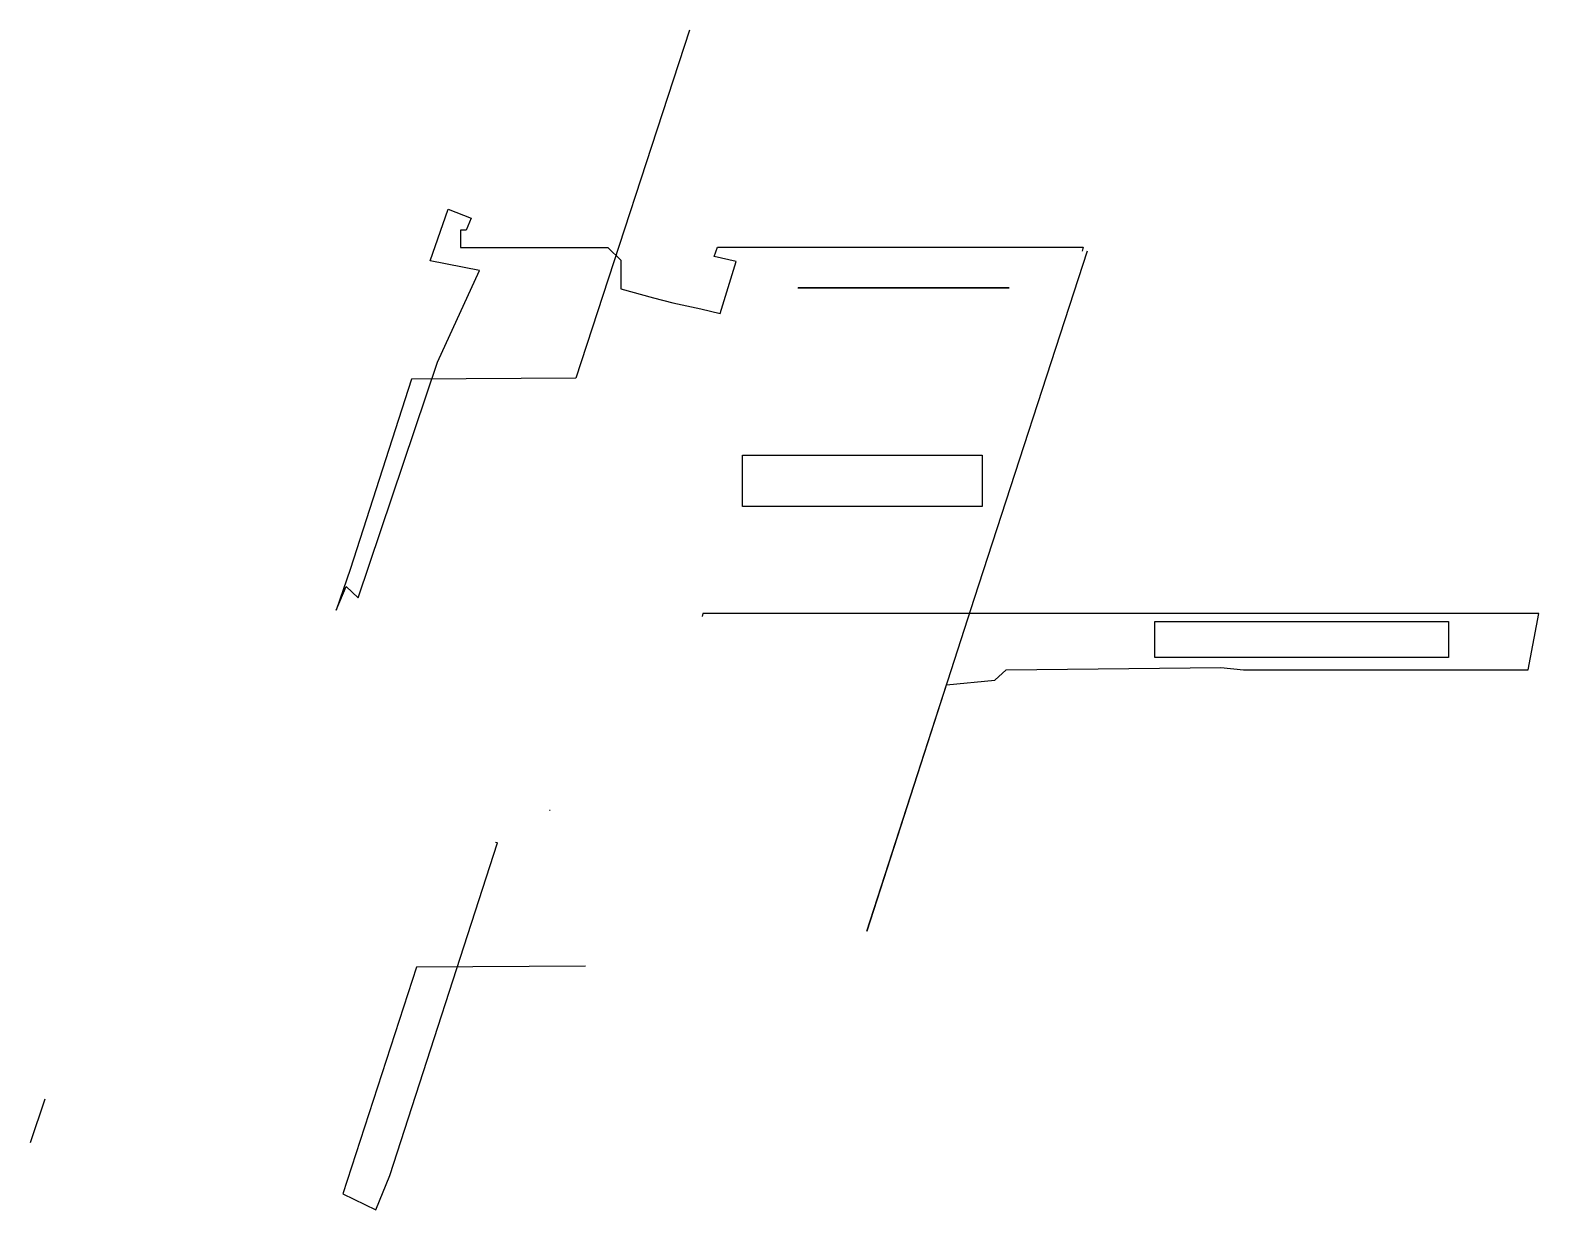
# Model space of a CAD drawing. Header units: metres. Extents: x 2.1 to 40.4, y -11.5 to 18.4.
import ezdxf

# ---------------------------------------------------------------- set-up
doc = ezdxf.new("R2010")
doc.units = ezdxf.units.M

msp = doc.modelspace()

# ---------------------------------------------------------------- linework, layer by layer
for points in [[(18.798, 18.4), (15.92, 9.576), (11.745, 9.552), (10.188, 4.722), (9.838, 3.688), (10.085, 4.292), (10.395, 4.006), (12.403, 9.983), (13.474, 12.305), (12.217, 12.549), (12.678, 13.865), (13.261, 13.63), (13.13, 13.327), (12.988, 13.327), (12.988, 12.892), (16.726, 12.892), (17.056, 12.568), (17.056, 11.84), (17.89, 11.615), (18.382, 11.484), (19.089, 11.332), (19.582, 11.216), (19.985, 12.532), (19.425, 12.663), (19.509, 12.898), (28.791, 12.898), (28.765, 12.795)], [(28.893, 12.796), (26.028, 3.988), (23.306, -4.454), (25.325, 1.794), (26.548, 1.919), (26.842, 2.179), (32.285, 2.237), (32.862, 2.18), (40.085, 2.18), (40.357, 3.607), (19.143, 3.607), (19.124, 3.527)], [(21.551, 11.865), (26.914, 11.866), (21.558, 11.865)], [(20.145, 7.618), (26.231, 7.618), (26.231, 6.322), (20.145, 6.322), (20.145, 7.618)], [(30.615, 3.403), (38.062, 3.403), (38.062, 2.493), (30.615, 2.493), (30.615, 3.403)], [(15.245, -1.378), (15.265, -1.378)], [(16.162, -5.337), (11.873, -5.368), (10.002, -11.117), (10.839, -11.518), (11.2, -10.65), (13.928, -2.21), (13.882, -2.206)], [(2.444, -8.714), (2.068, -9.818)]]:
    msp.add_lwpolyline(points)

doc.saveas('drawing.dxf')
